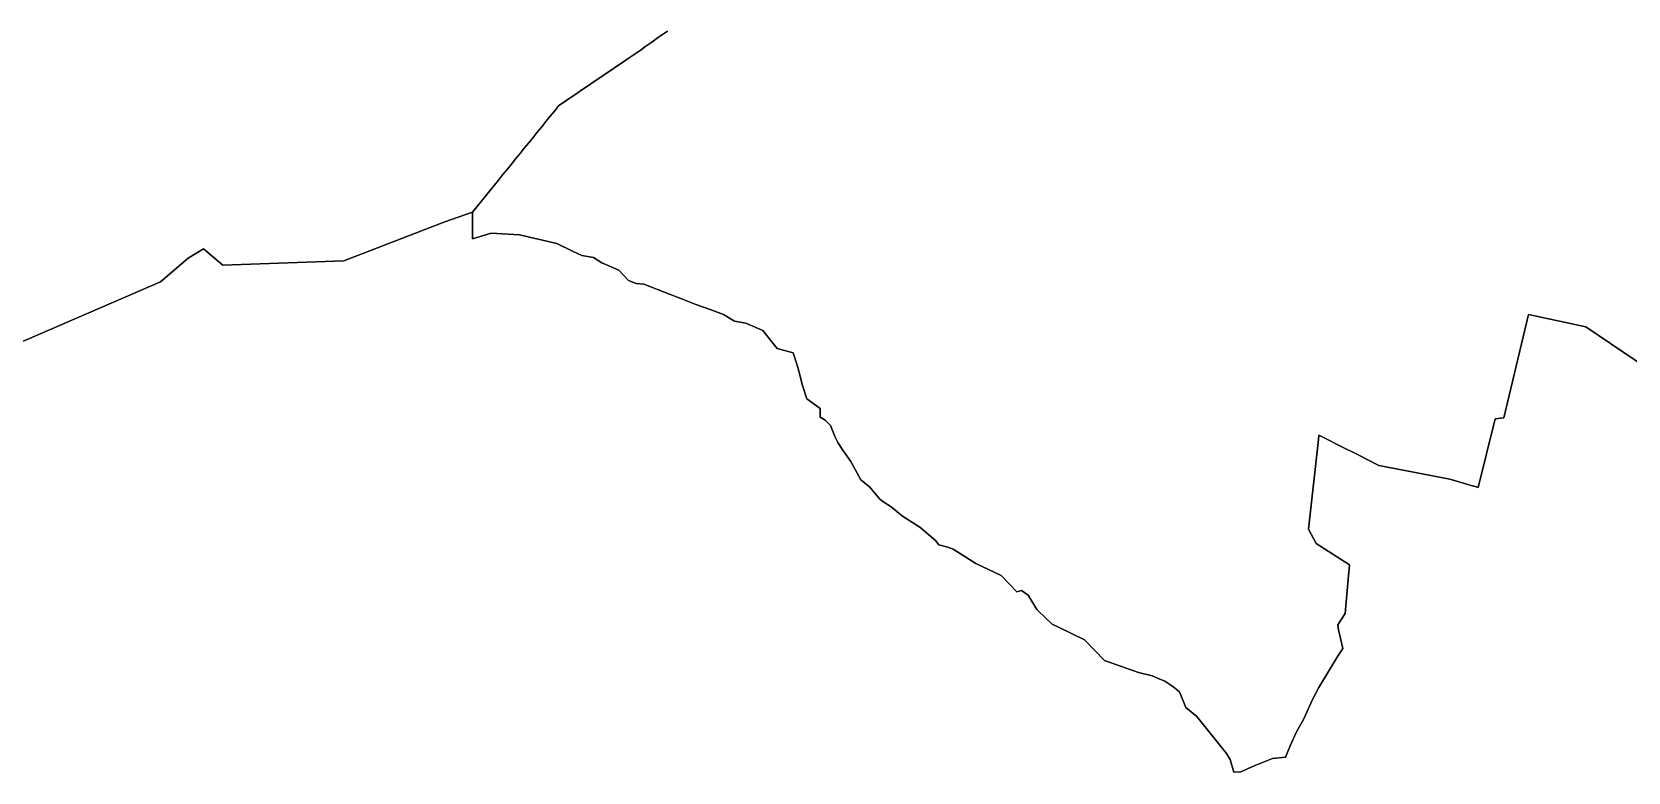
# Model space of a CAD drawing. Header units: inches. Extents: x 130170 to 284068, y 377793 to 804530.
# Drawn here: x 243135 to 245360, y 749172 to 750204 of the extents above; entities that cross this region are included whole.
import ezdxf

# ---------------------------------------------------------------- set-up
doc = ezdxf.new("R2010")
doc.units = ezdxf.units.IN
doc.header["$MEASUREMENT"] = 0
doc.layers.add('muni_il', color=7, linetype='Continuous')

msp = doc.modelspace()

# ---------------------------------------------------------------- linework, layer by layer
at = {"layer": 'muni_il'}
for points in [[(244021, 750205.1), (244015.4, 750201.5), (244007.2, 750195.7), (243999.1, 750189.9), (243990.9, 750184.2), (243982.8, 750178.4), (243974.6, 750172.7), (243966.4, 750166.9), (243958.5, 750161.6), (243950.6, 750156.2), (243942.7, 750150.9), (243934.8, 750145.5), (243926.9, 750140.1), (243919, 750134.8), (243911.1, 750129.4), (243903.2, 750124.1), (243895.3, 750118.7), (243889, 750114.5), (243882.6, 750110.2), (243876.2, 750105.9), (243869.8, 750101.7), (243863.8, 750094.2), (243857.7, 750086.8), (243851.7, 750079.3), (243845.7, 750071.9), (243839.6, 750064.4), (243833.6, 750057), (243827.6, 750049.5), (243821.5, 750042.1), (243815.5, 750034.6), (243809.4, 750027.2), (243803.4, 750019.7), (243797.4, 750012.3), (243791.3, 750004.8), (243785.3, 749997.4), (243779.3, 749989.9), (243773.2, 749982.5), (243767.2, 749975), (243761.2, 749967.6), (243755.1, 749960.2), (243749.1, 749952.7), (243710.9, 749939.6), (243569.7, 749885), (243401.5, 749879.1), (243374.3, 749902), (243352.9, 749888.6), (243314.3, 749855.6), (243076.6, 749753)], [(245386.7, 749734.9), (245301, 749792.9), (245220.9, 749810.1), (245186.5, 749666.1), (245174.6, 749665), (245150.9, 749569.1), (245145.2, 749570.8), (245144.4, 749571), (245111.6, 749580.8), (245012.7, 749599.9), (244982.9, 749615), (244960.2, 749626.5), (244938, 749637.6), (244928.9, 749642.3), (244928.3, 749636.2), (244914.4, 749511.2), (244925, 749491.2), (244971.4, 749461.4), (244970.9, 749455.3), (244970.1, 749446.3), (244965.6, 749393.7), (244955.4, 749377.6), (244956.2, 749370.8), (244959.3, 749356.9), (244962.5, 749344.7), (244956, 749334.9), (244928.9, 749290.2), (244920.1, 749273.8), (244913.9, 749260.2), (244907.8, 749246.6), (244897.3, 749227.6), (244889, 749209), (244882.2, 749193.5), (244864.2, 749191.6), (244838.8, 749181.2), (244820.1, 749172.8), (244810.3, 749172.5), (244805.2, 749190.1), (244800.1, 749198.4), (244759, 749249.9), (244743.3, 749262.3), (244734.5, 749284.4), (244725.3, 749291.8), (244714, 749299.3), (244704.2, 749303.5), (244696.7, 749306.5), (244677.5, 749311.4), (244630.2, 749328), (244602.4, 749356.6), (244565.9, 749374.7), (244557, 749378.5), (244549.4, 749385.9), (244535.6, 749399.1), (244523.7, 749419.2), (244514.3, 749425.4), (244508.1, 749423.8), (244498.3, 749433.9), (244486, 749446.6), (244450.9, 749463.2), (244419.3, 749483.1), (244411.6, 749486.2), (244399.2, 749489.1), (244394.6, 749495.3), (244372.7, 749513.7), (244348.5, 749529), (244338, 749537.8), (244332.7, 749542), (244321.2, 749549.8), (244316.9, 749553.1), (244303, 749569.4), (244290.3, 749579.6), (244277.6, 749603.6), (244276.5, 749605.5), (244271.8, 749611.7), (244265.4, 749621), (244258.3, 749631.8), (244254.9, 749639.3), (244248.4, 749655.5), (244240.7, 749662.8), (244233.9, 749667.2), (244233.8, 749679.4), (244215.4, 749692.8), (244209.1, 749711.3), (244204.2, 749731.5), (244201.8, 749739.8), (244196.4, 749756.9), (244191.1, 749758.2), (244173.9, 749762.7), (244153.9, 749788), (244130.2, 749798), (244114.6, 749800.9), (244099.3, 749810.3), (244080.4, 749817), (244060.6, 749824.1), (244042.1, 749831.7), (244023.8, 749838.6), (243988.1, 749852.4), (243977.4, 749853.6), (243966.8, 749857.6), (243953.2, 749872.2), (243929.4, 749882.5), (243918.1, 749889.9), (243901.8, 749892.5), (243889.4, 749898.3), (243866.7, 749909), (243814.7, 749921.2), (243775.4, 749923.8), (243749.1, 749915.6), (243749.2, 749921.6), (243749.1, 749952.7), (243755.1, 749960.2), (243761.2, 749967.6), (243767.2, 749975), (243773.2, 749982.5), (243779.3, 749989.9), (243785.3, 749997.4), (243791.3, 750004.8), (243797.4, 750012.3), (243803.4, 750019.7), (243809.4, 750027.2), (243815.5, 750034.6), (243821.5, 750042.1), (243827.6, 750049.5), (243833.6, 750057), (243839.6, 750064.4), (243845.7, 750071.9), (243851.7, 750079.3), (243857.7, 750086.8), (243863.8, 750094.2), (243869.8, 750101.7), (243876.2, 750105.9), (243882.6, 750110.2), (243889, 750114.5), (243895.3, 750118.7), (243903.2, 750124.1), (243911.1, 750129.4), (243919, 750134.8), (243926.9, 750140.1), (243934.8, 750145.5), (243942.7, 750150.9), (243950.6, 750156.2), (243958.5, 750161.6), (243966.4, 750166.9), (243974.6, 750172.7), (243982.8, 750178.4), (243990.9, 750184.2), (243999.1, 750189.9), (244007.2, 750195.7), (244015.4, 750201.5), (244021, 750205.1)], [(243076.6, 749753), (243314.3, 749855.6), (243352.9, 749888.6), (243374.3, 749902), (243401.5, 749879.1), (243569.7, 749885), (243710.9, 749939.6), (243749.1, 749952.7), (243749.2, 749921.6), (243749.1, 749915.6), (243775.4, 749923.8), (243814.7, 749921.2), (243866.7, 749909), (243889.4, 749898.3), (243901.8, 749892.5), (243918.1, 749889.9), (243929.4, 749882.5), (243953.2, 749872.2), (243966.8, 749857.6), (243977.4, 749853.6), (243988.1, 749852.4), (244023.8, 749838.6), (244042.1, 749831.7), (244060.6, 749824.1), (244080.4, 749817), (244099.3, 749810.3), (244114.6, 749800.9), (244130.2, 749798), (244153.9, 749788), (244173.9, 749762.7), (244191.1, 749758.2), (244196.4, 749756.9), (244201.8, 749739.8), (244204.2, 749731.5), (244209.1, 749711.3), (244215.4, 749692.8), (244233.8, 749679.4), (244233.9, 749667.2), (244240.7, 749662.8), (244248.4, 749655.5), (244254.9, 749639.3), (244258.3, 749631.8), (244265.4, 749621), (244271.8, 749611.7), (244276.5, 749605.5), (244277.6, 749603.6), (244290.3, 749579.6), (244303, 749569.4), (244316.9, 749553.1), (244321.2, 749549.8), (244332.7, 749542), (244338, 749537.8), (244348.5, 749529), (244372.7, 749513.7), (244394.6, 749495.3), (244399.2, 749489.1), (244411.6, 749486.2), (244419.3, 749483.1), (244450.9, 749463.2), (244486, 749446.6), (244498.3, 749433.9), (244508.1, 749423.8), (244514.3, 749425.4), (244523.7, 749419.2), (244535.6, 749399.1), (244549.4, 749385.9), (244557, 749378.5), (244565.9, 749374.7), (244602.4, 749356.6), (244630.2, 749328), (244677.5, 749311.4), (244696.7, 749306.5), (244704.2, 749303.5), (244714, 749299.3), (244725.3, 749291.8), (244734.5, 749284.4), (244743.3, 749262.3), (244759, 749249.9), (244800.1, 749198.4), (244805.2, 749190.1), (244810.3, 749172.5), (244820.1, 749172.8), (244838.8, 749181.2), (244864.2, 749191.6), (244882.2, 749193.5), (244889, 749209), (244897.3, 749227.6), (244907.8, 749246.6), (244913.9, 749260.2), (244920.1, 749273.8), (244928.9, 749290.2), (244956, 749334.9), (244962.5, 749344.7), (244959.3, 749356.9), (244956.2, 749370.8), (244955.4, 749377.6), (244965.6, 749393.7), (244970.1, 749446.3), (244970.9, 749455.3), (244971.4, 749461.4), (244925, 749491.2), (244914.4, 749511.2), (244928.3, 749636.2), (244928.9, 749642.3), (244938, 749637.6), (244960.2, 749626.5), (244982.9, 749615), (245012.7, 749599.9), (245111.6, 749580.8), (245144.4, 749571), (245145.2, 749570.8), (245150.9, 749569.1), (245174.6, 749665), (245186.5, 749666.1), (245220.9, 749810.1), (245301, 749792.9), (245386.7, 749734.9)]]:
    msp.add_lwpolyline(points, dxfattribs=at)

doc.saveas('drawing.dxf')
